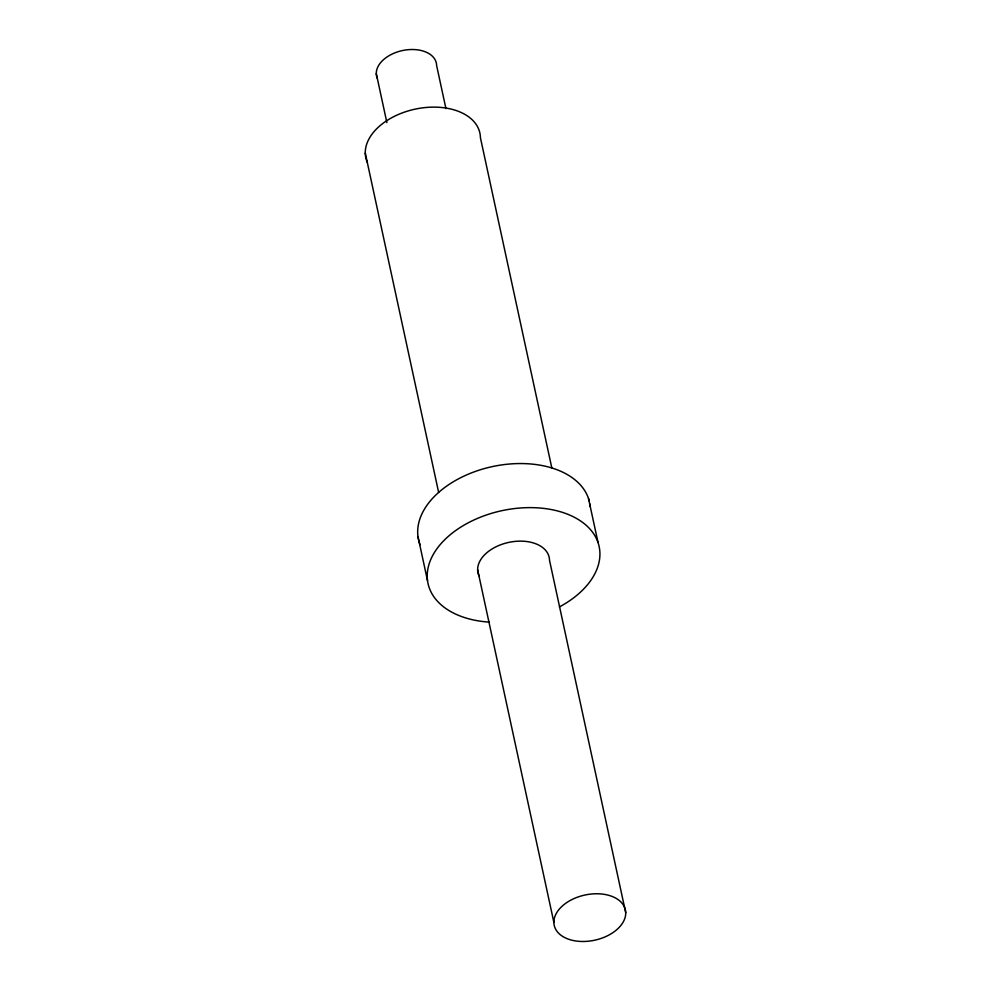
<?xml version="1.0" encoding="UTF-8"?>
<svg xmlns="http://www.w3.org/2000/svg" width="991" height="991" viewBox="0 0 991 991"><rect width="100%" height="100%" fill="white"/><g stroke="black" fill="none" stroke-linecap="round" stroke-linejoin="round"><path stroke-width="1.49" d="M588.505 498.498L598.044 542.572M551.826 467.975L480.412 137.675A58.358 37.039 -12.2 0 0 414.709 109.233A58.358 37.039 -12.2 0 0 367.388 162.499M625.73 912.822A36.419 23.115 -12.2 0 0 571.51 899.778A36.419 23.115 -12.2 0 0 572.179 940.273A36.419 23.115 -12.2 0 0 625.73 912.822L549.497 560.2A36.419 23.115 -12.2 0 0 508.494 542.449A36.419 23.115 -12.2 0 0 478.963 575.684M445.938 108.638L436.622 65.53A30.585 19.411 -12.2 0 0 402.185 50.615A30.585 19.411 -12.2 0 0 377.398 78.537M376.283 73.594L386.886 122.649M477.637 569.8L553.882 922.423M365.27 153.072L438.641 492.416M417.979 536.552L427.505 580.627M489.393 622.125A87.542 55.57 -12.2 0 1 438.889 546.177A87.542 55.57 -12.2 0 1 573.616 516.906A87.542 55.57 -12.2 0 1 559.407 606.926M589.88 503.899A87.542 55.57 -12.2 0 1 590.252 506.686M420.048 544.678A87.542 55.57 -12.2 0 1 487.101 467.839A87.542 55.57 -12.2 0 1 589.298 501.161"/></g></svg>
